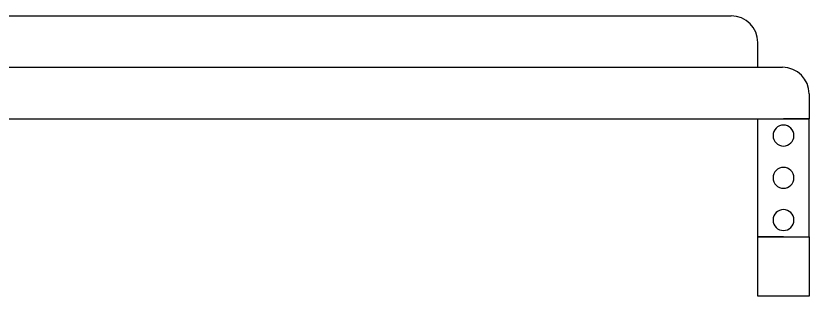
# Model space of a CAD drawing. Header units: inches. Extents: x 29 to 2254, y 8 to 2046.
# Drawn here: x 373.4 to 672.2, y 1941.1 to 2046.4 of the extents above; entities that cross this region are included whole.
import ezdxf

# ---------------------------------------------------------------- set-up
doc = ezdxf.new("R2010")
doc.units = ezdxf.units.IN
doc.header["$MEASUREMENT"] = 0

# ---------------------------------------------------------------- blocks, each defined once
blk = doc.blocks.new('1u')
at = {"color": 1}
for p, q in [((997921.65, 50907.75), (997911.99, 50907.75)), ((997911.99, 50907.75), (997911.99, 50863.3)), ((997921.65, 50907.75), (997931.31, 50907.75)), ((997931.31, 50907.75), (997931.31, 50863.3)), ((997911.99, 50863.3), (997921.65, 50863.3)), ((997931.31, 50863.3), (997921.65, 50863.3)), ((997931.31, 50863.3), (997921.65, 50863.3))]:
    blk.add_line(p, q, dxfattribs=at)
for centre in [(997921.65, 50901.4), (997921.65, 50885.53), (997921.65, 50869.65)]:
    blk.add_circle(centre, 3.93, dxfattribs=at)

msp = doc.modelspace()

# ---------------------------------------------------------------- linework, layer by layer
at = {"color": 0}
for p, q in [((101.52, 2046.45), (642.89, 2046.45)), ((652.89, 2027.13), (652.89, 2036.45)), ((82.21, 2027.13), (662.21, 2027.13)), ((82.21, 2027.13), (662.21, 2027.13)), ((672.21, 2017.13), (672.21, 2007.81)), ((72.21, 2007.81), (672.21, 2007.81))]:
    msp.add_line(p, q, dxfattribs=at)
msp.add_lwpolyline([(652.89, 1963.36), (672.21, 1963.36), (672.21, 1941.14), (662.55, 1941.14), (652.89, 1941.14)], close=True, dxfattribs=at)
for centre in [(642.89, 2036.45), (662.21, 2017.13)]:
    msp.add_arc(centre, 10, 0, 90, dxfattribs=at)

# ---------------------------------------------------------------- block references
at = {"color": 0, "xscale": -1, "rotation": 180}
msp.add_blockref('1u', (-997259.1, 52871.12), dxfattribs=at)

doc.saveas('drawing.dxf')
